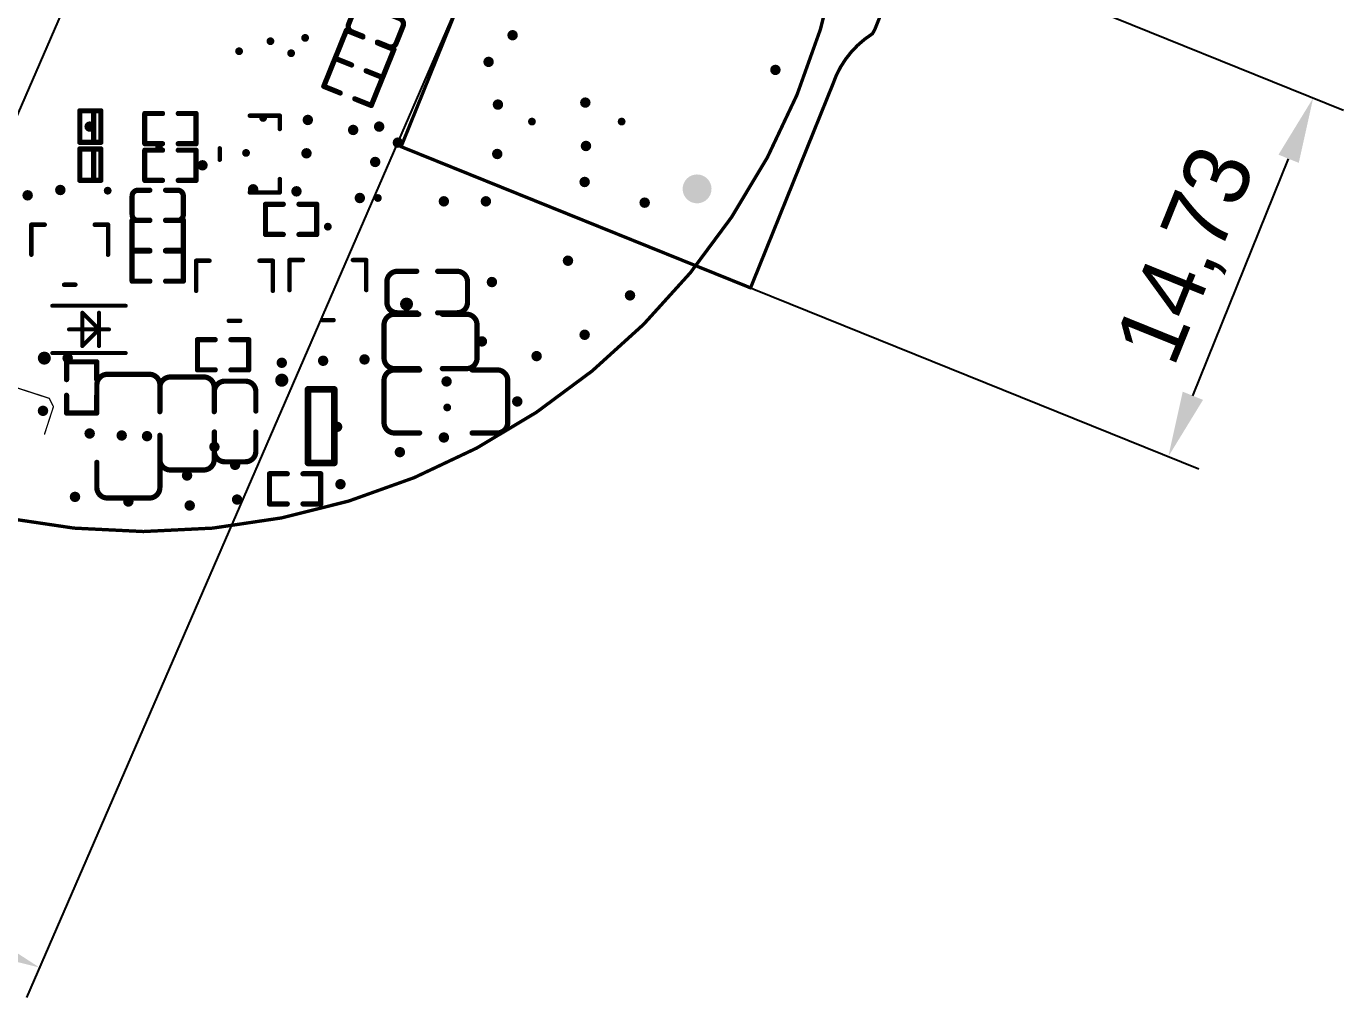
# Model space of a CAD drawing. Header units: millimetres. Extents: x 48.2 to 146, y 29.9 to 110.2.
# Drawn here: x 95.8 to 146, y 29.9 to 66.9 of the extents above; entities that cross this region are included whole.
import ezdxf

# ---------------------------------------------------------------- set-up
doc = ezdxf.new("R2010")
doc.units = ezdxf.units.MM
for name, color, linetype in [('KeepOutLayer', 6, 'Continuous'), ('PadHoleLayer', 156, 'Continuous'), ('TopOverlay', 2, 'Continuous'), ('ViaHoleLayer', 16, 'Continuous')]:
    doc.layers.add(name, color=color, linetype=linetype)
doc.dimstyles.new('ISO-25', dxfattribs={"dimtxt": 2.5, "dimasz": 2.5, "dimexe": 1.25, "dimexo": 0.625, "dimtad": 1, "dimtxsty": 'Standard', "dimcen": 2.5, "dimclrd": 3, "dimclre": 3, "dimclrt": 3, "dimadec": 0, "dimazin": 0, "dimtfac": 1, "dimtmove": 0, "dimatfit": 3, "dimfxl": 1, "dimarcsym": 0})

# ---------------------------------------------------------------- blocks, each defined once
blk = doc.blocks.new('LC_SOT_23_5_28')
at = {"layer": 'TopOverlay', "const_width": 0.254}
for points in [[(0.5, 1.4), (-0.5, 1.4)], [(-0.5, 1.4), (-0.5, -1.4)], [(0.5, 1.4), (0.5, -1.4)], [(0.5, -1.4), (-0.5, -1.4)]]:
    blk.add_lwpolyline(points, dxfattribs=at)
at = {"layer": 'TopOverlay'}
for points, const_width in [([(-0.563, 1.4, 1), (-0.436, 1.4, 1)], 0.127), ([(-0.563, 1.4, 1), (-0.436, 1.4, 1)], 0.127), ([(0.437, 1.4, 1), (0.564, 1.4, 1)], 0.127), ([(0.437, 1.4, 1), (0.564, 1.4, 1)], 0.127), ([(-0.563, -1.4, 1), (-0.436, -1.4, 1)], 0.127), ([(-0.563, -1.4, 1), (-0.436, -1.4, 1)], 0.127), ([(0.437, -1.4, 1), (0.564, -1.4, 1)], 0.127), ([(0.437, -1.4, 1), (0.564, -1.4, 1)], 0.127), ([(1.625, -1.75, 1), (1.375, -1.75, 1)], 0.25), ([(1.313, -1.75, 1), (1.438, -1.75, 1)], 0.125), ([(1.563, -1.75, 1), (1.688, -1.75, 1)], 0.125)]:
    blk.add_lwpolyline(points, format="xyb", close=True, dxfattribs=dict(at, const_width=const_width))
blk = doc.blocks.new('TF_CKT01_009D_35')
at = {"layer": 'PadHoleLayer'}
h = blk.add_hatch(color=156, dxfattribs=at)
edge = h.paths.add_edge_path()
edge.add_arc((-4, 3.3), 0.55, 0, 360)
h = blk.add_hatch(color=156, dxfattribs=at)
edge = h.paths.add_edge_path()
edge.add_arc((4, 3.3), 0.55, 0, 360)
at = {"layer": 'TopOverlay', "const_width": 0.127}
for points in [[(-6.731, 14.351), (-6.731, 0)], [(-6.731, 14.351), (8.001, 14.351)], [(8.001, 14.351), (8.001, -0.7)], [(-6.731, 0), (1.631, 0)], [(3.979, -0.678), (4.151, -0.7)], [(4.151, -0.7), (8.001, -0.7)]]:
    blk.add_lwpolyline(points, dxfattribs=at)
at = {"layer": 'TopOverlay', "const_width": 0.0635}
for points in [[(-6.763, 14.351, 1), (-6.699, 14.351, 1)], [(-6.763, 14.351, 1), (-6.699, 14.351, 1)], [(7.969, 14.351, 1), (8.033, 14.351, 1)], [(7.969, 14.351, 1), (8.033, 14.351, 1)], [(-6.763, 0, 1), (-6.699, 0, 1)], [(-6.763, 0, 1), (-6.699, 0, 1)], [(1.599, 0, 1), (1.662, 0, 1)], [(1.599, 0, 1), (1.663, 0, 1)], [(3.946, -0.677, 1), (4.009, -0.677, 1)], [(3.947, -0.678, 1), (4.01, -0.678, 1)], [(4.12, -0.7, 1), (4.183, -0.7, 1)], [(4.12, -0.7, 1), (4.183, -0.7, 1)], [(7.969, -0.7, 1), (8.033, -0.7, 1)], [(7.969, -0.7, 1), (8.033, -0.7, 1)]]:
    blk.add_lwpolyline(points, format="xyb", close=True, dxfattribs=at)
at = {"layer": 'TopOverlay', "const_width": 0.127}
blk.add_lwpolyline([(1.63, 0, -0.171831), (3.977, -0.677)], format="xyb", dxfattribs=at)
blk = doc.blocks.new('LC_0402_R_40')
at = {"layer": 'TopOverlay', "const_width": 0.2}
for points in [[(-0.975, 0.575), (-0.975, -0.575)], [(-0.3, 0.575), (-0.975, 0.575)], [(0.975, 0.575), (0.3, 0.575)], [(0.975, 0.575), (0.975, -0.575)], [(-0.3, -0.575), (-0.975, -0.575)], [(0.975, -0.575), (0.3, -0.575)]]:
    blk.add_lwpolyline(points, dxfattribs=at)
at = {"layer": 'TopOverlay', "const_width": 0.1}
for points in [[(-1.025, 0.575, 1), (-0.925, 0.575, 1)], [(-1.025, 0.575, 1), (-0.925, 0.575, 1)], [(-0.35, 0.575, 1), (-0.25, 0.575, 1)], [(0.25, 0.575, 1), (0.35, 0.575, 1)], [(0.925, 0.575, 1), (1.025, 0.575, 1)], [(0.925, 0.575, 1), (1.025, 0.575, 1)], [(-1.025, -0.575, 1), (-0.925, -0.575, 1)], [(-1.025, -0.575, 1), (-0.925, -0.575, 1)], [(-0.35, -0.575, 1), (-0.25, -0.575, 1)], [(0.25, -0.575, 1), (0.35, -0.575, 1)], [(0.925, -0.575, 1), (1.025, -0.575, 1)], [(0.925, -0.575, 1), (1.025, -0.575, 1)]]:
    blk.add_lwpolyline(points, format="xyb", close=True, dxfattribs=at)
blk = doc.blocks.new('LC_0402_R_44')
at = {"layer": 'TopOverlay', "const_width": 0.2}
for points in [[(-0.975, 0.575), (-0.975, -0.575)], [(-0.975, 0.575), (-0.3, 0.575)], [(0.3, 0.575), (0.975, 0.575)], [(0.975, 0.575), (0.975, -0.575)], [(-0.975, -0.575), (-0.3, -0.575)], [(0.3, -0.575), (0.975, -0.575)]]:
    blk.add_lwpolyline(points, dxfattribs=at)
at = {"layer": 'TopOverlay', "const_width": 0.1}
for points in [[(-1.025, 0.575, 1), (-0.925, 0.575, 1)], [(-1.025, 0.575, 1), (-0.925, 0.575, 1)], [(-0.35, 0.575, 1), (-0.25, 0.575, 1)], [(0.25, 0.575, 1), (0.35, 0.575, 1)], [(0.925, 0.575, 1), (1.025, 0.575, 1)], [(0.925, 0.575, 1), (1.025, 0.575, 1)], [(-1.025, -0.575, 1), (-0.925, -0.575, 1)], [(-1.025, -0.575, 1), (-0.925, -0.575, 1)], [(-0.35, -0.575, 1), (-0.25, -0.575, 1)], [(0.25, -0.575, 1), (0.35, -0.575, 1)], [(0.925, -0.575, 1), (1.025, -0.575, 1)], [(0.925, -0.575, 1), (1.025, -0.575, 1)]]:
    blk.add_lwpolyline(points, format="xyb", close=True, dxfattribs=at)
blk = doc.blocks.new('LC_0402_R_46')
at = {"layer": 'TopOverlay', "const_width": 0.2}
for points in [[(-0.975, 0.575), (-0.975, -0.575)], [(-0.3, 0.575), (-0.975, 0.575)], [(0.975, 0.575), (0.3, 0.575)], [(0.975, 0.575), (0.975, -0.575)], [(-0.3, -0.575), (-0.975, -0.575)], [(0.975, -0.575), (0.3, -0.575)]]:
    blk.add_lwpolyline(points, dxfattribs=at)
at = {"layer": 'TopOverlay', "const_width": 0.1}
for points in [[(-1.025, 0.575, 1), (-0.925, 0.575, 1)], [(-1.025, 0.575, 1), (-0.925, 0.575, 1)], [(-0.35, 0.575, 1), (-0.25, 0.575, 1)], [(0.25, 0.575, 1), (0.35, 0.575, 1)], [(0.925, 0.575, 1), (1.025, 0.575, 1)], [(0.925, 0.575, 1), (1.025, 0.575, 1)], [(-1.025, -0.575, 1), (-0.925, -0.575, 1)], [(-1.025, -0.575, 1), (-0.925, -0.575, 1)], [(-0.35, -0.575, 1), (-0.25, -0.575, 1)], [(0.25, -0.575, 1), (0.35, -0.575, 1)], [(0.925, -0.575, 1), (1.025, -0.575, 1)], [(0.925, -0.575, 1), (1.025, -0.575, 1)]]:
    blk.add_lwpolyline(points, format="xyb", close=True, dxfattribs=at)
blk = doc.blocks.new('LC_0402_R_49')
at = {"layer": 'TopOverlay', "const_width": 0.2}
for points in [[(-0.975, -0.575), (-0.975, 0.575)], [(-0.975, 0.575), (-0.3, 0.575)], [(0.3, 0.575), (0.975, 0.575)], [(0.975, -0.575), (0.975, 0.575)], [(-0.975, -0.575), (-0.3, -0.575)], [(0.3, -0.575), (0.975, -0.575)]]:
    blk.add_lwpolyline(points, dxfattribs=at)
at = {"layer": 'TopOverlay', "const_width": 0.1}
for points in [[(-1.025, 0.575, 1), (-0.925, 0.575, 1)], [(-1.025, 0.575, 1), (-0.925, 0.575, 1)], [(-0.35, 0.575, 1), (-0.25, 0.575, 1)], [(0.25, 0.575, 1), (0.35, 0.575, 1)], [(0.925, 0.575, 1), (1.025, 0.575, 1)], [(0.925, 0.575, 1), (1.025, 0.575, 1)], [(-1.025, -0.575, 1), (-0.925, -0.575, 1)], [(-1.025, -0.575, 1), (-0.925, -0.575, 1)], [(-0.35, -0.575, 1), (-0.25, -0.575, 1)], [(0.25, -0.575, 1), (0.35, -0.575, 1)], [(0.925, -0.575, 1), (1.025, -0.575, 1)], [(0.925, -0.575, 1), (1.025, -0.575, 1)]]:
    blk.add_lwpolyline(points, format="xyb", close=True, dxfattribs=at)
blk = doc.blocks.new('LC_0402_R_50')
at = {"layer": 'TopOverlay', "const_width": 0.2}
for points in [[(-0.975, -0.575), (-0.975, 0.575)], [(-0.975, 0.575), (-0.3, 0.575)], [(0.3, 0.575), (0.975, 0.575)], [(0.975, -0.575), (0.975, 0.575)], [(-0.975, -0.575), (-0.3, -0.575)], [(0.3, -0.575), (0.975, -0.575)]]:
    blk.add_lwpolyline(points, dxfattribs=at)
at = {"layer": 'TopOverlay', "const_width": 0.1}
for points in [[(-1.025, 0.575, 1), (-0.925, 0.575, 1)], [(-1.025, 0.575, 1), (-0.925, 0.575, 1)], [(-0.35, 0.575, 1), (-0.25, 0.575, 1)], [(0.25, 0.575, 1), (0.35, 0.575, 1)], [(0.925, 0.575, 1), (1.025, 0.575, 1)], [(0.925, 0.575, 1), (1.025, 0.575, 1)], [(-1.025, -0.575, 1), (-0.925, -0.575, 1)], [(-1.025, -0.575, 1), (-0.925, -0.575, 1)], [(-0.35, -0.575, 1), (-0.25, -0.575, 1)], [(0.25, -0.575, 1), (0.35, -0.575, 1)], [(0.925, -0.575, 1), (1.025, -0.575, 1)], [(0.925, -0.575, 1), (1.025, -0.575, 1)]]:
    blk.add_lwpolyline(points, format="xyb", close=True, dxfattribs=at)
blk = doc.blocks.new('LC_0402_R_51')
at = {"layer": 'TopOverlay', "const_width": 0.2}
for points in [[(-0.975, -0.575), (-0.975, 0.575)], [(-0.975, 0.575), (-0.3, 0.575)], [(0.3, 0.575), (0.975, 0.575)], [(0.975, -0.575), (0.975, 0.575)], [(-0.975, -0.575), (-0.3, -0.575)], [(0.3, -0.575), (0.975, -0.575)]]:
    blk.add_lwpolyline(points, dxfattribs=at)
at = {"layer": 'TopOverlay', "const_width": 0.1}
for points in [[(-1.025, 0.575, 1), (-0.925, 0.575, 1)], [(-1.025, 0.575, 1), (-0.925, 0.575, 1)], [(-0.35, 0.575, 1), (-0.25, 0.575, 1)], [(0.25, 0.575, 1), (0.35, 0.575, 1)], [(0.925, 0.575, 1), (1.025, 0.575, 1)], [(0.925, 0.575, 1), (1.025, 0.575, 1)], [(-1.025, -0.575, 1), (-0.925, -0.575, 1)], [(-1.025, -0.575, 1), (-0.925, -0.575, 1)], [(-0.35, -0.575, 1), (-0.25, -0.575, 1)], [(0.25, -0.575, 1), (0.35, -0.575, 1)], [(0.925, -0.575, 1), (1.025, -0.575, 1)], [(0.925, -0.575, 1), (1.025, -0.575, 1)]]:
    blk.add_lwpolyline(points, format="xyb", close=True, dxfattribs=at)
blk = doc.blocks.new('LC_0402_R_52')
at = {"layer": 'TopOverlay', "const_width": 0.2}
for points in [[(-0.975, -0.575), (-0.975, 0.575)], [(-0.975, 0.575), (-0.3, 0.575)], [(0.3, 0.575), (0.975, 0.575)], [(0.975, -0.575), (0.975, 0.575)], [(-0.975, -0.575), (-0.3, -0.575)], [(0.3, -0.575), (0.975, -0.575)]]:
    blk.add_lwpolyline(points, dxfattribs=at)
at = {"layer": 'TopOverlay', "const_width": 0.1}
for points in [[(-1.025, 0.575, 1), (-0.925, 0.575, 1)], [(-1.025, 0.575, 1), (-0.925, 0.575, 1)], [(-0.35, 0.575, 1), (-0.25, 0.575, 1)], [(0.25, 0.575, 1), (0.35, 0.575, 1)], [(0.925, 0.575, 1), (1.025, 0.575, 1)], [(0.925, 0.575, 1), (1.025, 0.575, 1)], [(-1.025, -0.575, 1), (-0.925, -0.575, 1)], [(-1.025, -0.575, 1), (-0.925, -0.575, 1)], [(-0.35, -0.575, 1), (-0.25, -0.575, 1)], [(0.25, -0.575, 1), (0.35, -0.575, 1)], [(0.925, -0.575, 1), (1.025, -0.575, 1)], [(0.925, -0.575, 1), (1.025, -0.575, 1)]]:
    blk.add_lwpolyline(points, format="xyb", close=True, dxfattribs=at)
blk = doc.blocks.new('LC_0402_R_55')
at = {"layer": 'TopOverlay', "const_width": 0.2}
for points in [[(-0.975, -0.575), (-0.975, 0.575)], [(-0.975, 0.575), (-0.3, 0.575)], [(0.3, 0.575), (0.975, 0.575)], [(0.975, -0.575), (0.975, 0.575)], [(-0.975, -0.575), (-0.3, -0.575)], [(0.3, -0.575), (0.975, -0.575)]]:
    blk.add_lwpolyline(points, dxfattribs=at)
at = {"layer": 'TopOverlay', "const_width": 0.1}
for points in [[(-1.025, 0.575, 1), (-0.925, 0.575, 1)], [(-1.025, 0.575, 1), (-0.925, 0.575, 1)], [(-0.35, 0.575, 1), (-0.25, 0.575, 1)], [(0.25, 0.575, 1), (0.35, 0.575, 1)], [(0.925, 0.575, 1), (1.025, 0.575, 1)], [(0.925, 0.575, 1), (1.025, 0.575, 1)], [(-1.025, -0.575, 1), (-0.925, -0.575, 1)], [(-1.025, -0.575, 1), (-0.925, -0.575, 1)], [(-0.35, -0.575, 1), (-0.25, -0.575, 1)], [(0.25, -0.575, 1), (0.35, -0.575, 1)], [(0.925, -0.575, 1), (1.025, -0.575, 1)], [(0.925, -0.575, 1), (1.025, -0.575, 1)]]:
    blk.add_lwpolyline(points, format="xyb", close=True, dxfattribs=at)
blk = doc.blocks.new('LC_0402_R_58')
at = {"layer": 'TopOverlay', "const_width": 0.2}
for points in [[(-0.975, -0.575), (-0.975, 0.575)], [(-0.975, 0.575), (-0.3, 0.575)], [(0.3, 0.575), (0.975, 0.575)], [(0.975, -0.575), (0.975, 0.575)], [(-0.975, -0.575), (-0.3, -0.575)], [(0.3, -0.575), (0.975, -0.575)]]:
    blk.add_lwpolyline(points, dxfattribs=at)
at = {"layer": 'TopOverlay', "const_width": 0.1}
for points in [[(-1.025, 0.575, 1), (-0.925, 0.575, 1)], [(-1.025, 0.575, 1), (-0.925, 0.575, 1)], [(-0.35, 0.575, 1), (-0.25, 0.575, 1)], [(0.25, 0.575, 1), (0.35, 0.575, 1)], [(0.925, 0.575, 1), (1.025, 0.575, 1)], [(0.925, 0.575, 1), (1.025, 0.575, 1)], [(-1.025, -0.575, 1), (-0.925, -0.575, 1)], [(-1.025, -0.575, 1), (-0.925, -0.575, 1)], [(-0.35, -0.575, 1), (-0.25, -0.575, 1)], [(0.25, -0.575, 1), (0.35, -0.575, 1)], [(0.925, -0.575, 1), (1.025, -0.575, 1)], [(0.925, -0.575, 1), (1.025, -0.575, 1)]]:
    blk.add_lwpolyline(points, format="xyb", close=True, dxfattribs=at)
blk = doc.blocks.new('LC_0402_R_59')
at = {"layer": 'TopOverlay', "const_width": 0.2}
for points in [[(-0.975, 0.575), (-0.975, -0.575)], [(-0.3, 0.575), (-0.975, 0.575)], [(0.975, 0.575), (0.3, 0.575)], [(0.975, 0.575), (0.975, -0.575)], [(-0.3, -0.575), (-0.975, -0.575)], [(0.975, -0.575), (0.3, -0.575)]]:
    blk.add_lwpolyline(points, dxfattribs=at)
at = {"layer": 'TopOverlay', "const_width": 0.1}
for points in [[(-1.025, 0.575, 1), (-0.925, 0.575, 1)], [(-1.025, 0.575, 1), (-0.925, 0.575, 1)], [(-0.35, 0.575, 1), (-0.25, 0.575, 1)], [(0.25, 0.575, 1), (0.35, 0.575, 1)], [(0.925, 0.575, 1), (1.025, 0.575, 1)], [(0.925, 0.575, 1), (1.025, 0.575, 1)], [(-1.025, -0.575, 1), (-0.925, -0.575, 1)], [(-1.025, -0.575, 1), (-0.925, -0.575, 1)], [(-0.35, -0.575, 1), (-0.25, -0.575, 1)], [(0.25, -0.575, 1), (0.35, -0.575, 1)], [(0.925, -0.575, 1), (1.025, -0.575, 1)], [(0.925, -0.575, 1), (1.025, -0.575, 1)]]:
    blk.add_lwpolyline(points, format="xyb", close=True, dxfattribs=at)
blk = doc.blocks.new('SOT_23___GDS_61')
at = {"layer": 'TopOverlay', "const_width": 0.17}
for points in [[(-1.458, 0), (-1.458, 1.143)], [(-1.458, 1.143), (-0.95, 1.143)], [(0.955, 1.143), (1.463, 1.143)], [(1.463, 0), (1.463, 1.143)], [(-0.213, -1.143), (0.218, -1.143)]]:
    blk.add_lwpolyline(points, dxfattribs=at)
at = {"layer": 'TopOverlay', "const_width": 0.085}
for points in [[(-1.501, 1.143, 1), (-1.416, 1.143, 1)], [(-1.501, 1.143, 1), (-1.416, 1.143, 1)], [(-0.993, 1.143, 1), (-0.908, 1.143, 1)], [(0.912, 1.143, 1), (0.997, 1.143, 1)], [(1.42, 1.143, 1), (1.505, 1.143, 1)], [(1.42, 1.143, 1), (1.505, 1.143, 1)], [(-1.501, 0, 1), (-1.416, 0, 1)], [(1.42, 0, 1), (1.505, 0, 1)], [(-0.256, -1.143, 1), (-0.171, -1.143, 1)], [(0.176, -1.143, 1), (0.261, -1.143, 1)]]:
    blk.add_lwpolyline(points, format="xyb", close=True, dxfattribs=at)
blk = doc.blocks.new('SOT_23___GDS_62')
at = {"layer": 'TopOverlay', "const_width": 0.17}
for points in [[(-1.458, 0), (-1.458, 1.143)], [(-1.458, 1.143), (-0.95, 1.143)], [(0.955, 1.143), (1.463, 1.143)], [(1.463, 0), (1.463, 1.143)], [(-0.213, -1.143), (0.218, -1.143)]]:
    blk.add_lwpolyline(points, dxfattribs=at)
at = {"layer": 'TopOverlay', "const_width": 0.085}
for points in [[(-1.501, 1.143, 1), (-1.416, 1.143, 1)], [(-1.501, 1.143, 1), (-1.416, 1.143, 1)], [(-0.993, 1.143, 1), (-0.908, 1.143, 1)], [(0.912, 1.143, 1), (0.997, 1.143, 1)], [(1.42, 1.143, 1), (1.505, 1.143, 1)], [(1.42, 1.143, 1), (1.505, 1.143, 1)], [(-1.501, 0, 1), (-1.416, 0, 1)], [(1.42, 0, 1), (1.505, 0, 1)], [(-0.256, -1.143, 1), (-0.171, -1.143, 1)], [(0.176, -1.143, 1), (0.261, -1.143, 1)]]:
    blk.add_lwpolyline(points, format="xyb", close=True, dxfattribs=at)
blk = doc.blocks.new('SOT_23___GDS_63')
at = {"layer": 'TopOverlay', "const_width": 0.17}
for points in [[(-1.458, 0), (-1.458, 1.143)], [(-1.458, 1.143), (-0.95, 1.143)], [(0.955, 1.143), (1.463, 1.143)], [(1.463, 0), (1.463, 1.143)], [(-0.213, -1.143), (0.218, -1.143)]]:
    blk.add_lwpolyline(points, dxfattribs=at)
at = {"layer": 'TopOverlay', "const_width": 0.085}
for points in [[(-1.501, 1.143, 1), (-1.416, 1.143, 1)], [(-1.501, 1.143, 1), (-1.416, 1.143, 1)], [(-0.993, 1.143, 1), (-0.908, 1.143, 1)], [(0.912, 1.143, 1), (0.997, 1.143, 1)], [(1.42, 1.143, 1), (1.505, 1.143, 1)], [(1.42, 1.143, 1), (1.505, 1.143, 1)], [(-1.501, 0, 1), (-1.416, 0, 1)], [(1.42, 0, 1), (1.505, 0, 1)], [(-0.256, -1.143, 1), (-0.171, -1.143, 1)], [(0.176, -1.143, 1), (0.261, -1.143, 1)]]:
    blk.add_lwpolyline(points, format="xyb", close=True, dxfattribs=at)
blk = doc.blocks.new('SOT_23___BCE_64')
at = {"layer": 'TopOverlay', "const_width": 0.17}
for points in [[(-1.458, 0), (-1.458, 1.143)], [(-0.95, 1.143), (-1.458, 1.143)], [(1.463, 1.143), (0.955, 1.143)], [(1.463, 0), (1.463, 1.143)], [(0.218, -1.143), (-0.213, -1.143)]]:
    blk.add_lwpolyline(points, dxfattribs=at)
at = {"layer": 'TopOverlay', "const_width": 0.085}
for points in [[(-1.501, 1.143, 1), (-1.416, 1.143, 1)], [(-1.501, 1.143, 1), (-1.416, 1.143, 1)], [(-0.993, 1.143, 1), (-0.908, 1.143, 1)], [(0.912, 1.143, 1), (0.997, 1.143, 1)], [(1.42, 1.143, 1), (1.505, 1.143, 1)], [(1.42, 1.143, 1), (1.505, 1.143, 1)], [(-1.501, 0, 1), (-1.416, 0, 1)], [(1.42, 0, 1), (1.505, 0, 1)], [(-0.256, -1.143, 1), (-0.171, -1.143, 1)], [(0.176, -1.143, 1), (0.261, -1.143, 1)]]:
    blk.add_lwpolyline(points, format="xyb", close=True, dxfattribs=at)
blk = doc.blocks.new('2P_1_27___65')
at = {"layer": 'TopOverlay', "const_width": 0.05}
for points in [[(-2.85, -0.45), (-2.5, -0.1)], [(-2.85, -1.35), (-2.85, -0.45)], [(-2.5, -0.1), (-0.45, -0.1)], [(1.7, -0.05), (3.9, -0.05)], [(3.9, -0.05), (4.15, -0.3)], [(4.15, -1.4), (4.15, -0.3)], [(-1.8, -4.4), (3.1, -4.4)]]:
    blk.add_lwpolyline(points, dxfattribs=at)
at = {"layer": 'TopOverlay', "const_width": 0.025}
for points in [[(-2.862, -0.45, 1), (-2.837, -0.45, 1)], [(-2.862, -0.45, 1), (-2.837, -0.45, 1)], [(-2.512, -0.1, 1), (-2.488, -0.1, 1)], [(-2.512, -0.1, 1), (-2.488, -0.1, 1)], [(-0.462, -0.1, 1), (-0.437, -0.1, 1)], [(1.687, -0.05, 1), (1.712, -0.05, 1)], [(3.888, -0.05, 1), (3.913, -0.05, 1)], [(3.888, -0.05, 1), (3.913, -0.05, 1)], [(4.138, -0.3, 1), (4.163, -0.3, 1)], [(4.138, -0.3, 1), (4.163, -0.3, 1)], [(-2.862, -1.35, 1), (-2.837, -1.35, 1)], [(4.138, -1.4, 1), (4.163, -1.4, 1)], [(-1.812, -4.4, 1), (-1.787, -4.4, 1)], [(3.087, -4.4, 1), (3.112, -4.4, 1)]]:
    blk.add_lwpolyline(points, format="xyb", close=True, dxfattribs=at)
blk = doc.blocks.new('SDO123_67')
at = {"layer": 'TopOverlay', "const_width": 0.15}
for points in [[(-1.4, 0.9), (1.4, 0.9)], [(-0.254, -0.254), (-0.254, 0.635)], [(-0.254, 0.635), (0.254, 0.127)], [(0.381, -0.635), (0.381, 0.635)], [(-0.762, 0), (0.762, 0)], [(-0.254, -0.635), (0.254, -0.127)], [(-0.254, -0.635), (-0.254, -0.254)], [(-1.4, -0.9), (1.4, -0.9)]]:
    blk.add_lwpolyline(points, dxfattribs=at)
at = {"layer": 'TopOverlay', "const_width": 0.075}
for points in [[(-1.438, 0.9, 1), (-1.362, 0.9, 1)], [(-0.292, 0.635, 1), (-0.216, 0.635, 1)], [(-0.292, 0.635, 1), (-0.216, 0.635, 1)], [(0.343, 0.635, 1), (0.419, 0.635, 1)], [(1.362, 0.9, 1), (1.438, 0.9, 1)], [(-0.8, 0, 1), (-0.724, 0, 1)], [(0.216, 0.127, 1), (0.292, 0.127, 1)], [(0.724, 0, 1), (0.8, 0, 1)], [(-0.292, -0.254, 1), (-0.216, -0.254, 1)], [(-0.292, -0.254, 1), (-0.216, -0.254, 1)], [(0.216, -0.127, 1), (0.292, -0.127, 1)], [(-1.438, -0.9, 1), (-1.362, -0.9, 1)], [(-0.292, -0.635, 1), (-0.216, -0.635, 1)], [(-0.292, -0.635, 1), (-0.216, -0.635, 1)], [(0.343, -0.635, 1), (0.419, -0.635, 1)], [(1.362, -0.9, 1), (1.438, -0.9, 1)]]:
    blk.add_lwpolyline(points, format="xyb", close=True, dxfattribs=at)
blk = doc.blocks.new('LC_SOD_323_68')
at = {"layer": 'TopOverlay', "const_width": 0.2}
for points in [[(-0.4, 0.6), (-0.4, -0.6)], [(0.4, 0.6), (-0.4, 0.6)], [(-0.13, 0.6), (-0.13, -0.6)], [(0.4, 0.6), (0.4, -0.6)], [(0.4, -0.6), (-0.4, -0.6)]]:
    blk.add_lwpolyline(points, dxfattribs=at)
at = {"layer": 'TopOverlay', "const_width": 0.1}
for points in [[(-0.45, 0.6, 1), (-0.35, 0.6, 1)], [(-0.45, 0.6, 1), (-0.35, 0.6, 1)], [(-0.18, 0.6, 1), (-0.08, 0.6, 1)], [(0.35, 0.6, 1), (0.45, 0.6, 1)], [(0.35, 0.6, 1), (0.45, 0.6, 1)], [(-0.45, -0.6, 1), (-0.35, -0.6, 1)], [(-0.45, -0.6, 1), (-0.35, -0.6, 1)], [(-0.18, -0.6, 1), (-0.08, -0.6, 1)], [(0.35, -0.6, 1), (0.45, -0.6, 1)], [(0.35, -0.6, 1), (0.45, -0.6, 1)]]:
    blk.add_lwpolyline(points, format="xyb", close=True, dxfattribs=at)
blk = doc.blocks.new('LC_SOD_323_69')
at = {"layer": 'TopOverlay', "const_width": 0.2}
for points in [[(-0.4, 0.6), (-0.4, -0.6)], [(0.4, 0.6), (-0.4, 0.6)], [(-0.13, 0.6), (-0.13, -0.6)], [(0.4, 0.6), (0.4, -0.6)], [(0.4, -0.6), (-0.4, -0.6)]]:
    blk.add_lwpolyline(points, dxfattribs=at)
at = {"layer": 'TopOverlay', "const_width": 0.1}
for points in [[(-0.45, 0.6, 1), (-0.35, 0.6, 1)], [(-0.45, 0.6, 1), (-0.35, 0.6, 1)], [(-0.18, 0.6, 1), (-0.08, 0.6, 1)], [(0.35, 0.6, 1), (0.45, 0.6, 1)], [(0.35, 0.6, 1), (0.45, 0.6, 1)], [(-0.45, -0.6, 1), (-0.35, -0.6, 1)], [(-0.45, -0.6, 1), (-0.35, -0.6, 1)], [(-0.18, -0.6, 1), (-0.08, -0.6, 1)], [(0.35, -0.6, 1), (0.45, -0.6, 1)], [(0.35, -0.6, 1), (0.45, -0.6, 1)]]:
    blk.add_lwpolyline(points, format="xyb", close=True, dxfattribs=at)
blk = doc.blocks.new('LC_0603_C_80')
at = {"layer": 'TopOverlay', "const_width": 0.2}
for points in [[(-1.535, 0.39, -0.414213), (-1.135, 0.79)], [(1.135, 0.79, -0.414213), (1.535, 0.39)], [(-1.135, -0.79, -0.414213), (-1.535, -0.39)], [(1.535, -0.39, -0.414213), (1.135, -0.79)]]:
    blk.add_lwpolyline(points, format="xyb", dxfattribs=at)
for points in [[(-1.135, 0.79), (-0.4, 0.79)], [(0.4, 0.79), (1.135, 0.79)], [(-1.535, -0.39), (-1.535, 0.39)], [(1.535, -0.39), (1.535, 0.39)], [(-1.135, -0.79), (-0.4, -0.79)], [(0.4, -0.79), (1.135, -0.79)]]:
    blk.add_lwpolyline(points, dxfattribs=at)
at = {"layer": 'TopOverlay', "const_width": 0.1}
for points in [[(-1.185, 0.79, 1), (-1.085, 0.79, 1)], [(-1.185, 0.79, 1), (-1.085, 0.79, 1)], [(-0.45, 0.79, 1), (-0.35, 0.79, 1)], [(0.35, 0.79, 1), (0.45, 0.79, 1)], [(1.085, 0.79, 1), (1.185, 0.79, 1)], [(1.085, 0.79, 1), (1.185, 0.79, 1)], [(-1.585, 0.39, 1), (-1.485, 0.39, 1)], [(-1.585, 0.39, 1), (-1.485, 0.39, 1)], [(1.485, 0.39, 1), (1.585, 0.39, 1)], [(1.485, 0.39, 1), (1.585, 0.39, 1)], [(-1.585, -0.39, 1), (-1.485, -0.39, 1)], [(-1.585, -0.39, 1), (-1.485, -0.39, 1)], [(1.485, -0.39, 1), (1.585, -0.39, 1)], [(1.485, -0.39, 1), (1.585, -0.39, 1)], [(-1.185, -0.79, 1), (-1.085, -0.79, 1)], [(-1.185, -0.79, 1), (-1.085, -0.79, 1)], [(-0.45, -0.79, 1), (-0.35, -0.79, 1)], [(0.35, -0.79, 1), (0.45, -0.79, 1)], [(1.085, -0.79, 1), (1.185, -0.79, 1)], [(1.085, -0.79, 1), (1.185, -0.79, 1)]]:
    blk.add_lwpolyline(points, format="xyb", close=True, dxfattribs=at)
blk = doc.blocks.new('LC_0805_C_81')
at = {"layer": 'TopOverlay', "const_width": 0.2}
for points in [[(-1.77, 0.635, -0.414214), (-1.37, 1.035)], [(1.37, 1.035, -0.414213), (1.77, 0.635)], [(-1.37, -1.035, -0.414213), (-1.77, -0.635)], [(1.77, -0.635, -0.414214), (1.37, -1.035)]]:
    blk.add_lwpolyline(points, format="xyb", dxfattribs=at)
for points in [[(-1.37, 1.035), (-0.45, 1.035)], [(0.45, 1.035), (1.37, 1.035)], [(-1.77, -0.635), (-1.77, 0.635)], [(1.77, -0.635), (1.77, 0.635)], [(-1.37, -1.035), (-0.45, -1.035)], [(0.45, -1.035), (1.37, -1.035)]]:
    blk.add_lwpolyline(points, dxfattribs=at)
at = {"layer": 'TopOverlay', "const_width": 0.1}
for points in [[(-1.42, 1.035, 1), (-1.32, 1.035, 1)], [(-1.42, 1.035, 1), (-1.32, 1.035, 1)], [(-0.5, 1.035, 1), (-0.4, 1.035, 1)], [(0.4, 1.035, 1), (0.5, 1.035, 1)], [(1.32, 1.035, 1), (1.42, 1.035, 1)], [(1.32, 1.035, 1), (1.42, 1.035, 1)], [(-1.82, 0.635, 1), (-1.72, 0.635, 1)], [(-1.82, 0.635, 1), (-1.72, 0.635, 1)], [(1.72, 0.635, 1), (1.82, 0.635, 1)], [(1.72, 0.635, 1), (1.82, 0.635, 1)], [(-1.82, -0.635, 1), (-1.72, -0.635, 1)], [(-1.82, -0.635, 1), (-1.72, -0.635, 1)], [(-1.42, -1.035, 1), (-1.32, -1.035, 1)], [(-1.42, -1.035, 1), (-1.32, -1.035, 1)], [(-0.5, -1.035, 1), (-0.4, -1.035, 1)], [(0.4, -1.035, 1), (0.5, -1.035, 1)], [(1.32, -1.035, 1), (1.42, -1.035, 1)], [(1.32, -1.035, 1), (1.42, -1.035, 1)], [(1.72, -0.635, 1), (1.82, -0.635, 1)], [(1.72, -0.635, 1), (1.82, -0.635, 1)]]:
    blk.add_lwpolyline(points, format="xyb", close=True, dxfattribs=at)
blk = doc.blocks.new('LC_1206_C_82')
at = {"layer": 'TopOverlay', "const_width": 0.2}
for points in [[(-2.355, 0.8, -0.414213), (-1.955, 1.2)], [(1.955, 1.2, -0.414214), (2.355, 0.8)], [(-1.955, -1.2, -0.414213), (-2.355, -0.8)], [(2.355, -0.8, -0.414214), (1.955, -1.2)]]:
    blk.add_lwpolyline(points, format="xyb", dxfattribs=at)
for points in [[(-1.955, 1.2), (-1, 1.2)], [(1, 1.2), (1.955, 1.2)], [(-2.355, -0.8), (-2.355, 0.8)], [(2.355, -0.8), (2.355, 0.8)], [(-1.955, -1.2), (-1, -1.2)], [(1, -1.2), (1.955, -1.2)]]:
    blk.add_lwpolyline(points, dxfattribs=at)
at = {"layer": 'TopOverlay', "const_width": 0.1}
for points in [[(-2.005, 1.2, 1), (-1.905, 1.2, 1)], [(-2.005, 1.2, 1), (-1.905, 1.2, 1)], [(-1.05, 1.2, 1), (-0.95, 1.2, 1)], [(0.95, 1.2, 1), (1.05, 1.2, 1)], [(1.905, 1.2, 1), (2.005, 1.2, 1)], [(1.905, 1.2, 1), (2.005, 1.2, 1)], [(-2.405, 0.8, 1), (-2.305, 0.8, 1)], [(-2.405, 0.8, 1), (-2.305, 0.8, 1)], [(2.305, 0.8, 1), (2.405, 0.8, 1)], [(2.305, 0.8, 1), (2.405, 0.8, 1)], [(-2.405, -0.8, 1), (-2.305, -0.8, 1)], [(-2.405, -0.8, 1), (-2.305, -0.8, 1)], [(2.305, -0.8, 1), (2.405, -0.8, 1)], [(2.305, -0.8, 1), (2.405, -0.8, 1)], [(-2.005, -1.2, 1), (-1.905, -1.2, 1)], [(-2.005, -1.2, 1), (-1.905, -1.2, 1)], [(-1.05, -1.2, 1), (-0.95, -1.2, 1)], [(0.95, -1.2, 1), (1.05, -1.2, 1)], [(1.905, -1.2, 1), (2.005, -1.2, 1)], [(1.905, -1.2, 1), (2.005, -1.2, 1)]]:
    blk.add_lwpolyline(points, format="xyb", close=True, dxfattribs=at)
blk = doc.blocks.new('LC_0603_C_85')
at = {"layer": 'TopOverlay', "const_width": 0.2}
for points in [[(-1.535, 0.39, -0.414213), (-1.135, 0.79)], [(1.135, 0.79, -0.414213), (1.535, 0.39)], [(-1.135, -0.79, -0.414213), (-1.535, -0.39)], [(1.535, -0.39, -0.414213), (1.135, -0.79)]]:
    blk.add_lwpolyline(points, format="xyb", dxfattribs=at)
for points in [[(-1.135, 0.79), (-0.4, 0.79)], [(0.4, 0.79), (1.135, 0.79)], [(-1.535, 0.39), (-1.535, -0.39)], [(1.535, 0.39), (1.535, -0.39)], [(-1.135, -0.79), (-0.4, -0.79)], [(0.4, -0.79), (1.135, -0.79)]]:
    blk.add_lwpolyline(points, dxfattribs=at)
at = {"layer": 'TopOverlay', "const_width": 0.1}
for points in [[(-1.185, 0.79, 1), (-1.085, 0.79, 1)], [(-1.185, 0.79, 1), (-1.085, 0.79, 1)], [(-0.45, 0.79, 1), (-0.35, 0.79, 1)], [(0.35, 0.79, 1), (0.45, 0.79, 1)], [(1.085, 0.79, 1), (1.185, 0.79, 1)], [(1.085, 0.79, 1), (1.185, 0.79, 1)], [(-1.585, 0.39, 1), (-1.485, 0.39, 1)], [(-1.585, 0.39, 1), (-1.485, 0.39, 1)], [(1.485, 0.39, 1), (1.585, 0.39, 1)], [(1.485, 0.39, 1), (1.585, 0.39, 1)], [(-1.585, -0.39, 1), (-1.485, -0.39, 1)], [(-1.585, -0.39, 1), (-1.485, -0.39, 1)], [(1.485, -0.39, 1), (1.585, -0.39, 1)], [(1.485, -0.39, 1), (1.585, -0.39, 1)], [(-1.185, -0.79, 1), (-1.085, -0.79, 1)], [(-1.185, -0.79, 1), (-1.085, -0.79, 1)], [(-0.45, -0.79, 1), (-0.35, -0.79, 1)], [(0.35, -0.79, 1), (0.45, -0.79, 1)], [(1.085, -0.79, 1), (1.185, -0.79, 1)], [(1.085, -0.79, 1), (1.185, -0.79, 1)]]:
    blk.add_lwpolyline(points, format="xyb", close=True, dxfattribs=at)
blk = doc.blocks.new('LC_0805_C_86')
at = {"layer": 'TopOverlay', "const_width": 0.2}
for points in [[(-1.77, 0.635, -0.414214), (-1.37, 1.035)], [(1.37, 1.035, -0.414213), (1.77, 0.635)], [(-1.37, -1.035, -0.414213), (-1.77, -0.635)], [(1.77, -0.635, -0.414214), (1.37, -1.035)]]:
    blk.add_lwpolyline(points, format="xyb", dxfattribs=at)
for points in [[(-1.37, 1.035), (-0.45, 1.035)], [(0.45, 1.035), (1.37, 1.035)], [(-1.77, 0.635), (-1.77, -0.635)], [(1.77, 0.635), (1.77, -0.635)], [(-1.37, -1.035), (-0.45, -1.035)], [(0.45, -1.035), (1.37, -1.035)]]:
    blk.add_lwpolyline(points, dxfattribs=at)
at = {"layer": 'TopOverlay', "const_width": 0.1}
for points in [[(-1.42, 1.035, 1), (-1.32, 1.035, 1)], [(-1.42, 1.035, 1), (-1.32, 1.035, 1)], [(-0.5, 1.035, 1), (-0.4, 1.035, 1)], [(0.4, 1.035, 1), (0.5, 1.035, 1)], [(1.32, 1.035, 1), (1.42, 1.035, 1)], [(1.32, 1.035, 1), (1.42, 1.035, 1)], [(-1.82, 0.635, 1), (-1.72, 0.635, 1)], [(-1.82, 0.635, 1), (-1.72, 0.635, 1)], [(1.72, 0.635, 1), (1.82, 0.635, 1)], [(1.72, 0.635, 1), (1.82, 0.635, 1)], [(-1.82, -0.635, 1), (-1.72, -0.635, 1)], [(-1.82, -0.635, 1), (-1.72, -0.635, 1)], [(-1.42, -1.035, 1), (-1.32, -1.035, 1)], [(-1.42, -1.035, 1), (-1.32, -1.035, 1)], [(-0.5, -1.035, 1), (-0.4, -1.035, 1)], [(0.4, -1.035, 1), (0.5, -1.035, 1)], [(1.32, -1.035, 1), (1.42, -1.035, 1)], [(1.32, -1.035, 1), (1.42, -1.035, 1)], [(1.72, -0.635, 1), (1.82, -0.635, 1)], [(1.72, -0.635, 1), (1.82, -0.635, 1)]]:
    blk.add_lwpolyline(points, format="xyb", close=True, dxfattribs=at)
blk = doc.blocks.new('LC_1206_C_87')
at = {"layer": 'TopOverlay', "const_width": 0.2}
for points in [[(-2.355, 0.8, -0.414213), (-1.955, 1.2)], [(1.955, 1.2, -0.414214), (2.355, 0.8)], [(-1.955, -1.2, -0.414213), (-2.355, -0.8)], [(2.355, -0.8, -0.414214), (1.955, -1.2)]]:
    blk.add_lwpolyline(points, format="xyb", dxfattribs=at)
for points in [[(-1.955, 1.2), (-1, 1.2)], [(1, 1.2), (1.955, 1.2)], [(-2.355, 0.8), (-2.355, -0.8)], [(2.355, 0.8), (2.355, -0.8)], [(-1.955, -1.2), (-1, -1.2)], [(1, -1.2), (1.955, -1.2)]]:
    blk.add_lwpolyline(points, dxfattribs=at)
at = {"layer": 'TopOverlay', "const_width": 0.1}
for points in [[(-2.005, 1.2, 1), (-1.905, 1.2, 1)], [(-2.005, 1.2, 1), (-1.905, 1.2, 1)], [(-1.05, 1.2, 1), (-0.95, 1.2, 1)], [(0.95, 1.2, 1), (1.05, 1.2, 1)], [(1.905, 1.2, 1), (2.005, 1.2, 1)], [(1.905, 1.2, 1), (2.005, 1.2, 1)], [(-2.405, 0.8, 1), (-2.305, 0.8, 1)], [(-2.405, 0.8, 1), (-2.305, 0.8, 1)], [(2.305, 0.8, 1), (2.405, 0.8, 1)], [(2.305, 0.8, 1), (2.405, 0.8, 1)], [(-2.405, -0.8, 1), (-2.305, -0.8, 1)], [(-2.405, -0.8, 1), (-2.305, -0.8, 1)], [(2.305, -0.8, 1), (2.405, -0.8, 1)], [(2.305, -0.8, 1), (2.405, -0.8, 1)], [(-2.005, -1.2, 1), (-1.905, -1.2, 1)], [(-2.005, -1.2, 1), (-1.905, -1.2, 1)], [(-1.05, -1.2, 1), (-0.95, -1.2, 1)], [(0.95, -1.2, 1), (1.05, -1.2, 1)], [(1.905, -1.2, 1), (2.005, -1.2, 1)], [(1.905, -1.2, 1), (2.005, -1.2, 1)]]:
    blk.add_lwpolyline(points, format="xyb", close=True, dxfattribs=at)
blk = doc.blocks.new('LC_0402_C_93')
at = {"layer": 'TopOverlay', "const_width": 0.2}
for points in [[(-0.975, 0.355, -0.414214), (-0.755, 0.575)], [(0.755, 0.575, -0.414214), (0.975, 0.355)], [(-0.755, -0.575, -0.414214), (-0.975, -0.355)], [(0.975, -0.355, -0.414214), (0.755, -0.575)]]:
    blk.add_lwpolyline(points, format="xyb", dxfattribs=at)
at = {"layer": 'TopOverlay', "const_width": 0.1}
for points in [[(-0.805, 0.575, 1), (-0.705, 0.575, 1)], [(-0.8, 0.575, 1), (-0.7, 0.575, 1)], [(-0.35, 0.575, 1), (-0.25, 0.575, 1)], [(0.25, 0.575, 1), (0.35, 0.575, 1)], [(0.7, 0.575, 1), (0.8, 0.575, 1)], [(0.705, 0.575, 1), (0.805, 0.575, 1)], [(-1.025, 0.355, 1), (-0.925, 0.355, 1)], [(-1.025, 0.355, 1), (-0.925, 0.355, 1)], [(0.925, 0.355, 1), (1.025, 0.355, 1)], [(0.925, 0.355, 1), (1.025, 0.355, 1)], [(-1.025, -0.355, 1), (-0.925, -0.355, 1)], [(-1.025, -0.355, 1), (-0.925, -0.355, 1)], [(-0.805, -0.575, 1), (-0.705, -0.575, 1)], [(-0.8, -0.575, 1), (-0.7, -0.575, 1)], [(-0.35, -0.575, 1), (-0.25, -0.575, 1)], [(0.25, -0.575, 1), (0.35, -0.575, 1)], [(0.7, -0.575, 1), (0.8, -0.575, 1)], [(0.705, -0.575, 1), (0.805, -0.575, 1)], [(0.925, -0.355, 1), (1.025, -0.355, 1)], [(0.925, -0.355, 1), (1.025, -0.355, 1)]]:
    blk.add_lwpolyline(points, format="xyb", close=True, dxfattribs=at)
at = {"layer": 'TopOverlay', "const_width": 0.2}
for points in [[(-0.3, 0.575), (-0.75, 0.575)], [(0.75, 0.575), (0.3, 0.575)], [(-0.975, 0.355), (-0.975, -0.355)], [(0.975, 0.355), (0.975, -0.355)], [(-0.3, -0.575), (-0.75, -0.575)], [(0.75, -0.575), (0.3, -0.575)]]:
    blk.add_lwpolyline(points, dxfattribs=at)
blk = doc.blocks.new('LC_0402_C_98')
at = {"layer": 'TopOverlay', "const_width": 0.2}
for points in [[(-0.975, 0.355, -0.414214), (-0.755, 0.575)], [(0.755, 0.575, -0.414214), (0.975, 0.355)], [(-0.755, -0.575, -0.414214), (-0.975, -0.355)], [(0.975, -0.355, -0.414214), (0.755, -0.575)]]:
    blk.add_lwpolyline(points, format="xyb", dxfattribs=at)
at = {"layer": 'TopOverlay', "const_width": 0.1}
for points in [[(-0.805, 0.575, 1), (-0.705, 0.575, 1)], [(-0.8, 0.575, 1), (-0.7, 0.575, 1)], [(-0.35, 0.575, 1), (-0.25, 0.575, 1)], [(0.25, 0.575, 1), (0.35, 0.575, 1)], [(0.7, 0.575, 1), (0.8, 0.575, 1)], [(0.705, 0.575, 1), (0.805, 0.575, 1)], [(-1.025, 0.355, 1), (-0.925, 0.355, 1)], [(-1.025, 0.355, 1), (-0.925, 0.355, 1)], [(0.925, 0.355, 1), (1.025, 0.355, 1)], [(0.925, 0.355, 1), (1.025, 0.355, 1)], [(-1.025, -0.355, 1), (-0.925, -0.355, 1)], [(-1.025, -0.355, 1), (-0.925, -0.355, 1)], [(-0.805, -0.575, 1), (-0.705, -0.575, 1)], [(-0.8, -0.575, 1), (-0.7, -0.575, 1)], [(-0.35, -0.575, 1), (-0.25, -0.575, 1)], [(0.25, -0.575, 1), (0.35, -0.575, 1)], [(0.7, -0.575, 1), (0.8, -0.575, 1)], [(0.705, -0.575, 1), (0.805, -0.575, 1)], [(0.925, -0.355, 1), (1.025, -0.355, 1)], [(0.925, -0.355, 1), (1.025, -0.355, 1)]]:
    blk.add_lwpolyline(points, format="xyb", close=True, dxfattribs=at)
at = {"layer": 'TopOverlay', "const_width": 0.2}
for points in [[(-0.75, 0.575), (-0.3, 0.575)], [(0.3, 0.575), (0.75, 0.575)], [(-0.975, -0.355), (-0.975, 0.355)], [(0.975, -0.355), (0.975, 0.355)], [(-0.75, -0.575), (-0.3, -0.575)], [(0.3, -0.575), (0.75, -0.575)]]:
    blk.add_lwpolyline(points, dxfattribs=at)
blk = doc.blocks.new('*D114')
at = {"color": 3, "lineweight": -2}
for p, q in [((100.017, 73.993), (83.241, 35.336)), ((112.591, 68.536), (95.814, 29.879)), ((86.032, 35.487), (94.019, 32.021))]:
    blk.add_line(p, q, dxfattribs=at)
at = {"color": 3}
for points in [[(86.198, 35.869), (85.866, 35.105), (83.738, 36.483)], [(94.184, 32.403), (93.853, 31.639), (96.312, 31.026)]]:
    blk.add_solid(points, dxfattribs=at)
at = {"layer": 'Defpoints', "color": 0}
for p in [(100.266, 74.566), (112.84, 69.109), (96.312, 31.026)]:
    blk.add_point(p, dxfattribs=at)
at = {"color": 3, "insert": (90.855, 35.665), "char_height": 2.5, "attachment_point": 5, "rotation": 336.5397}
blk.add_mtext('13,71', dxfattribs=at)
blk = doc.blocks.new('*D122')
at = {"color": 3, "lineweight": -2}
for p, q in [((116.179, 75.705), (145.97, 63.668)), ((110.66, 62.045), (140.451, 50.009)), ((140.229, 52.795), (143.874, 61.819))]:
    blk.add_line(p, q, dxfattribs=at)
at = {"color": 3}
for points in [[(143.488, 61.975), (144.261, 61.662), (144.811, 64.136)], [(139.842, 52.951), (140.615, 52.639), (139.292, 50.477)]]:
    blk.add_solid(points, dxfattribs=at)
at = {"layer": 'Defpoints', "color": 0}
for p in [(115.599, 75.939), (144.811, 64.136), (110.08, 62.28)]:
    blk.add_point(p, dxfattribs=at)
at = {"color": 3, "insert": (140.12, 58.087), "char_height": 2.5, "attachment_point": 5, "rotation": 68}
blk.add_mtext('14,73', dxfattribs=at)

msp = doc.modelspace()

# ---------------------------------------------------------------- hatches: boundary and pattern name
at = {"layer": 'ViaHoleLayer'}
h = msp.add_hatch(color=16, dxfattribs=at)
edge = h.paths.add_edge_path()
edge.add_arc((114.325, 66.523), 0.2, 0, 360)
h = msp.add_hatch(color=16, dxfattribs=at)
edge = h.paths.add_edge_path()
edge.add_arc((105.105, 66.294), 0.15, 0, 360)
h = msp.add_hatch(color=16, dxfattribs=at)
edge = h.paths.add_edge_path()
edge.add_arc((106.426, 66.421), 0.15, 0, 360)
h = msp.add_hatch(color=16, dxfattribs=at)
edge = h.paths.add_edge_path()
edge.add_arc((103.911, 65.913), 0.15, 0, 360)
h = msp.add_hatch(color=16, dxfattribs=at)
edge = h.paths.add_edge_path()
edge.add_arc((105.893, 65.837), 0.15, 0, 360)
h = msp.add_hatch(color=16, dxfattribs=at)
edge = h.paths.add_edge_path()
edge.add_arc((113.411, 65.507), 0.2, 0, 360)
h = msp.add_hatch(color=16, dxfattribs=at)
edge = h.paths.add_edge_path()
edge.add_arc((124.333, 65.202), 0.2, 0, 360)
h = msp.add_hatch(color=16, dxfattribs=at)
edge = h.paths.add_edge_path()
edge.add_arc((113.767, 63.881), 0.2, 0, 360)
h = msp.add_hatch(color=16, dxfattribs=at)
edge = h.paths.add_edge_path()
edge.add_arc((117.094, 63.957), 0.2, 0, 360)
h = msp.add_hatch(color=16, dxfattribs=at)
edge = h.paths.add_edge_path()
edge.add_arc((98.222, 63.043), 0.2, 0, 360)
h = msp.add_hatch(color=16, dxfattribs=at)
edge = h.paths.add_edge_path()
edge.add_arc((104.826, 63.373), 0.15, 0, 360)
h = msp.add_hatch(color=16, dxfattribs=at)
edge = h.paths.add_edge_path()
edge.add_arc((106.528, 63.297), 0.2, 0, 360)
h = msp.add_hatch(color=16, dxfattribs=at)
edge = h.paths.add_edge_path()
edge.add_arc((109.245, 63.043), 0.2, 0, 360)
h = msp.add_hatch(color=16, dxfattribs=at)
edge = h.paths.add_edge_path()
edge.add_arc((115.062, 63.235), 0.15, 0, 360)
h = msp.add_hatch(color=16, dxfattribs=at)
edge = h.paths.add_edge_path()
edge.add_arc((118.477, 63.235), 0.15, 0, 360)
h = msp.add_hatch(color=16, dxfattribs=at)
edge = h.paths.add_edge_path()
edge.add_arc((108.255, 62.916), 0.2, 0, 360)
h = msp.add_hatch(color=16, dxfattribs=at)
edge = h.paths.add_edge_path()
edge.add_arc((100.863, 62.23), 0.15, 0, 360)
h = msp.add_hatch(color=16, dxfattribs=at)
edge = h.paths.add_edge_path()
edge.add_arc((106.477, 62.027), 0.2, 0, 360)
h = msp.add_hatch(color=16, dxfattribs=at)
edge = h.paths.add_edge_path()
edge.add_arc((109.957, 62.433), 0.2, 0, 360)
h = msp.add_hatch(color=16, dxfattribs=at)
edge = h.paths.add_edge_path()
edge.add_arc((113.741, 62.001), 0.2, 0, 360)
h = msp.add_hatch(color=16, dxfattribs=at)
edge = h.paths.add_edge_path()
edge.add_arc((117.119, 62.306), 0.2, 0, 360)
h = msp.add_hatch(color=16, dxfattribs=at)
edge = h.paths.add_edge_path()
edge.add_arc((102.517, 61.57), 0.2, 0, 360)
h = msp.add_hatch(color=16, dxfattribs=at)
edge = h.paths.add_edge_path()
edge.add_arc((104.176, 62.042), 0.15, 0, 360)
h = msp.add_hatch(color=16, dxfattribs=at)
edge = h.paths.add_edge_path()
edge.add_arc((109.093, 61.697), 0.2, 0, 360)
h = msp.add_hatch(color=16, dxfattribs=at)
edge = h.paths.add_edge_path()
edge.add_arc((97.104, 60.63), 0.2, 0, 360)
h = msp.add_hatch(color=16, dxfattribs=at)
edge = h.paths.add_edge_path()
edge.add_arc((98.908, 60.604), 0.15, 0, 360)
h = msp.add_hatch(color=16, dxfattribs=at)
edge = h.paths.add_edge_path()
edge.add_arc((104.445, 60.655), 0.2, 0, 360)
h = msp.add_hatch(color=16, dxfattribs=at)
edge = h.paths.add_edge_path()
edge.add_arc((106.096, 60.579), 0.2, 0, 360)
h = msp.add_hatch(color=16, dxfattribs=at)
edge = h.paths.add_edge_path()
edge.add_arc((117.069, 60.935), 0.2, 0, 360)
h = msp.add_hatch(color=16, dxfattribs=at)
edge = h.paths.add_edge_path()
edge.add_arc((95.86, 60.427), 0.2, 0, 360)
h = msp.add_hatch(color=16, dxfattribs=at)
edge = h.paths.add_edge_path()
edge.add_arc((108.509, 60.325), 0.2, 0, 360)
h = msp.add_hatch(color=16, dxfattribs=at)
edge = h.paths.add_edge_path()
edge.add_arc((109.195, 60.325), 0.15, 0, 360)
h = msp.add_hatch(color=16, dxfattribs=at)
edge = h.paths.add_edge_path()
edge.add_arc((111.709, 60.198), 0.2, 0, 360)
h = msp.add_hatch(color=16, dxfattribs=at)
edge = h.paths.add_edge_path()
edge.add_arc((113.309, 60.198), 0.2, 0, 360)
h = msp.add_hatch(color=16, dxfattribs=at)
edge = h.paths.add_edge_path()
edge.add_arc((119.355, 60.147), 0.2, 0, 360)
h = msp.add_hatch(color=16, dxfattribs=at)
edge = h.paths.add_edge_path()
edge.add_arc((107.29, 59.233), 0.15, 0, 360)
h = msp.add_hatch(color=16, dxfattribs=at)
edge = h.paths.add_edge_path()
edge.add_arc((116.434, 57.937), 0.2, 0, 360)
h = msp.add_hatch(color=16, dxfattribs=at)
edge = h.paths.add_edge_path()
edge.add_arc((113.538, 57.125), 0.2, 0, 360)
h = msp.add_hatch(color=16, dxfattribs=at)
edge = h.paths.add_edge_path()
edge.add_arc((118.796, 56.617), 0.2, 0, 360)
h = msp.add_hatch(color=16, dxfattribs=at)
edge = h.paths.add_edge_path()
edge.add_arc((110.287, 56.286), 0.25, 0, 360)
h = msp.add_hatch(color=16, dxfattribs=at)
edge = h.paths.add_edge_path()
edge.add_arc((117.069, 55.118), 0.2, 0, 360)
h = msp.add_hatch(color=16, dxfattribs=at)
edge = h.paths.add_edge_path()
edge.add_arc((113.157, 54.864), 0.2, 0, 360)
h = msp.add_hatch(color=16, dxfattribs=at)
edge = h.paths.add_edge_path()
edge.add_arc((96.495, 54.229), 0.25, 0, 360)
h = msp.add_hatch(color=16, dxfattribs=at)
edge = h.paths.add_edge_path()
edge.add_arc((97.384, 54.229), 0.2, 0, 360)
h = msp.add_hatch(color=16, dxfattribs=at)
edge = h.paths.add_edge_path()
edge.add_arc((105.537, 54.051), 0.2, 0, 360)
h = msp.add_hatch(color=16, dxfattribs=at)
edge = h.paths.add_edge_path()
edge.add_arc((107.112, 54.127), 0.2, 0, 360)
h = msp.add_hatch(color=16, dxfattribs=at)
edge = h.paths.add_edge_path()
edge.add_arc((108.687, 54.178), 0.2, 0, 360)
h = msp.add_hatch(color=16, dxfattribs=at)
edge = h.paths.add_edge_path()
edge.add_arc((115.24, 54.305), 0.2, 0, 360)
h = msp.add_hatch(color=16, dxfattribs=at)
edge = h.paths.add_edge_path()
edge.add_arc((111.811, 53.34), 0.2, 0, 360)
h = msp.add_hatch(color=16, dxfattribs=at)
edge = h.paths.add_edge_path()
edge.add_arc((114.503, 52.578), 0.2, 0, 360)
h = msp.add_hatch(color=16, dxfattribs=at)
edge = h.paths.add_edge_path()
edge.add_arc((96.444, 52.222), 0.2, 0, 360)
h = msp.add_hatch(color=16, dxfattribs=at)
edge = h.paths.add_edge_path()
edge.add_arc((111.836, 52.349), 0.15, 0, 360)
h = msp.add_hatch(color=16, dxfattribs=at)
edge = h.paths.add_edge_path()
edge.add_arc((107.645, 51.613), 0.2, 0, 360)
h = msp.add_hatch(color=16, dxfattribs=at)
edge = h.paths.add_edge_path()
edge.add_arc((98.222, 51.359), 0.2, 0, 360)
h = msp.add_hatch(color=16, dxfattribs=at)
edge = h.paths.add_edge_path()
edge.add_arc((99.441, 51.283), 0.2, 0, 360)
h = msp.add_hatch(color=16, dxfattribs=at)
edge = h.paths.add_edge_path()
edge.add_arc((100.406, 51.257), 0.2, 0, 360)
h = msp.add_hatch(color=16, dxfattribs=at)
edge = h.paths.add_edge_path()
edge.add_arc((111.709, 51.206), 0.2, 0, 360)
h = msp.add_hatch(color=16, dxfattribs=at)
edge = h.paths.add_edge_path()
edge.add_arc((102.972, 50.85), 0.2, 0, 360)
h = msp.add_hatch(color=16, dxfattribs=at)
edge = h.paths.add_edge_path()
edge.add_arc((110.033, 50.648), 0.2, 0, 360)
h = msp.add_hatch(color=16, dxfattribs=at)
edge = h.paths.add_edge_path()
edge.add_arc((103.759, 50.165), 0.2, 0, 360)
h = msp.add_hatch(color=16, dxfattribs=at)
edge = h.paths.add_edge_path()
edge.add_arc((101.93, 49.759), 0.2, 0, 360)
h = msp.add_hatch(color=16, dxfattribs=at)
edge = h.paths.add_edge_path()
edge.add_arc((107.772, 49.428), 0.2, 0, 360)
h = msp.add_hatch(color=16, dxfattribs=at)
edge = h.paths.add_edge_path()
edge.add_arc((97.663, 48.946), 0.2, 0, 360)
h = msp.add_hatch(color=16, dxfattribs=at)
edge = h.paths.add_edge_path()
edge.add_arc((99.695, 48.768), 0.2, 0, 360)
h = msp.add_hatch(color=16, dxfattribs=at)
edge = h.paths.add_edge_path()
edge.add_arc((102.032, 48.616), 0.2, 0, 360)
h = msp.add_hatch(color=16, dxfattribs=at)
edge = h.paths.add_edge_path()
edge.add_arc((103.835, 48.844), 0.2, 0, 360)

# ---------------------------------------------------------------- linework, layer by layer
at = {"layer": 'KeepOutLayer', "const_width": 0.127}
msp.add_lwpolyline([(127.206, 74.566, 1), (73.326, 74.566, 1)], format="xyb", close=True, dxfattribs=at)

# ---------------------------------------------------------------- block references
for name, p, rotation in [('TF_CKT01_009D_35', (125.908, 63.144), 68.00000000000001), ('LC_0402_C_93', (109.118, 66.904), 158), ('LC_0402_R_40', (108.687, 65.811), 158), ('LC_0402_R_55', (108.255, 64.745), 338), ('LC_SOD_323_68', (98.247, 63.043), 180), ('SOT_23___BCE_64', (104.318, 62.001), 270), ('LC_SOD_323_69', (98.247, 61.595), 180), ('LC_0402_R_59', (100.813, 57.734), 180), ('2P_1_27___65', (92.989, 53.95), 342), ('LC_0402_R_44', (97.917, 53.111), 90), ('LC_1206_C_87', (99.695, 51.257), 90), ('LC_0805_C_86', (101.93, 51.74), 90), ('LC_0603_C_85', (103.759, 51.816), 90), ('LC_SOT_23_5_28', (107.036, 51.638), 180), ('LC_0402_R_46', (106.045, 49.251), 180)]:
    msp.add_blockref(name, p, dxfattribs=dict(rotation=rotation))
for name, p in [('LC_0402_R_52', (101.295, 62.967)), ('LC_0402_R_50', (101.295, 61.57)), ('LC_0402_C_98', (100.813, 60.046)), ('LC_0402_R_51', (105.893, 59.512)), ('SOT_23___GDS_61', (97.46, 58.166)), ('LC_0402_R_58', (100.813, 58.903)), ('SOT_23___GDS_63', (103.734, 56.794)), ('SOT_23___GDS_62', (107.29, 56.82)), ('LC_0603_C_80', (111.074, 56.744)), ('SDO123_67', (98.196, 55.321)), ('LC_0805_C_81', (111.201, 54.864)), ('LC_0402_R_49', (103.302, 54.356)), ('LC_1206_C_82', (111.785, 52.578))]:
    msp.add_blockref(name, p)

# ---------------------------------------------------------------- dimensions: what is measured, and where the dimension line sits
for p1, p2, distance, picture, middle in [((110.08, 62.28), (115.599, 75.939), -31.506, '*D122', (140.12, 58.087)), ((100.266, 74.566), (112.84, 69.109), -41.515, '*D114', (90.855, 35.665))]:
    dim = msp.add_aligned_dim(p1=p1, p2=p2, distance=distance, dimstyle='ISO-25')
    dim.commit()
    dim.dimension.update_dxf_attribs({"geometry": picture, "text_midpoint": middle})

doc.saveas('drawing.dxf')
